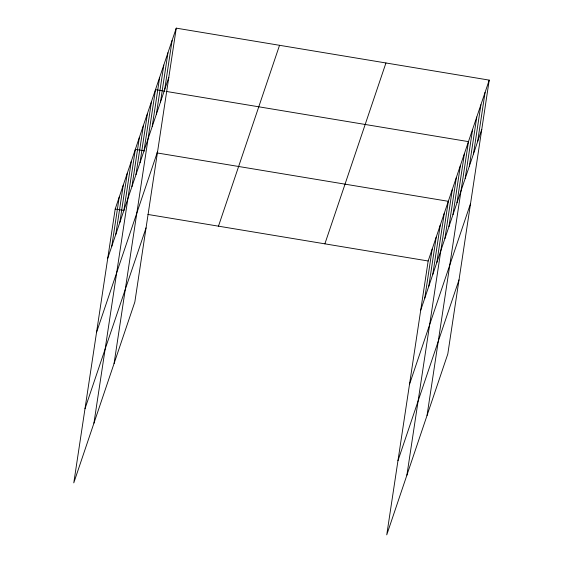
<?xml version="1.0" encoding="UTF-8"?>
<svg xmlns="http://www.w3.org/2000/svg" width="563" height="563" viewBox="0 0 563 563"><rect width="100%" height="100%" fill="white"/><g stroke="black" fill="none" stroke-linecap="round" stroke-linejoin="round"><path stroke-width="0.84" d="M176.254 28.15L115.197 209.021L73.781 482.878L134.838 302.007L176.254 28.15L489.219 80.122L447.803 353.979L386.746 534.85L428.161 260.993L489.219 80.122M111.784 246.284L119.222 197.085M115.816 234.349L123.255 185.143M119.842 222.406L127.287 173.207M123.874 210.471L131.313 161.271M93.93 423.186L135.345 149.336L144.811 150.905M131.932 186.599L139.378 137.393M135.964 174.657L143.403 125.458M139.997 162.721L147.436 113.522M144.022 150.785L151.468 101.586M114.078 363.501L155.494 89.644L164.966 91.22M152.207 126.548L159.646 77.349M156.359 114.247L163.798 65.048M160.511 101.952L167.95 52.746M164.663 89.651L172.102 40.452M424.748 298.256L432.187 249.057M428.781 286.321L436.219 237.122M432.806 274.385L440.252 225.179M436.839 262.442L444.277 213.243M406.894 475.165L448.31 201.308L156.859 152.904M444.897 238.571L452.342 189.372M448.929 226.636L456.368 177.429M452.962 214.693L460.4 165.494M456.987 202.757L464.433 153.558M427.043 415.473L468.458 141.623L166.683 91.502M465.172 178.52L472.61 129.321M469.324 166.226L476.762 117.02M473.476 153.924L480.915 104.725M477.628 141.623L485.067 92.423M107.751 258.22L168.816 77.349M96.54 332.36L157.605 151.489M84.992 408.738L146.056 227.867M218.472 226.171L279.537 45.3M324.879 243.842L385.944 62.972M420.716 310.199L481.78 129.328M409.505 384.332L470.569 203.461M397.957 460.717L459.014 279.846M115.197 209.021L123.804 210.449M147.9 214.454L428.161 260.993"/></g></svg>
